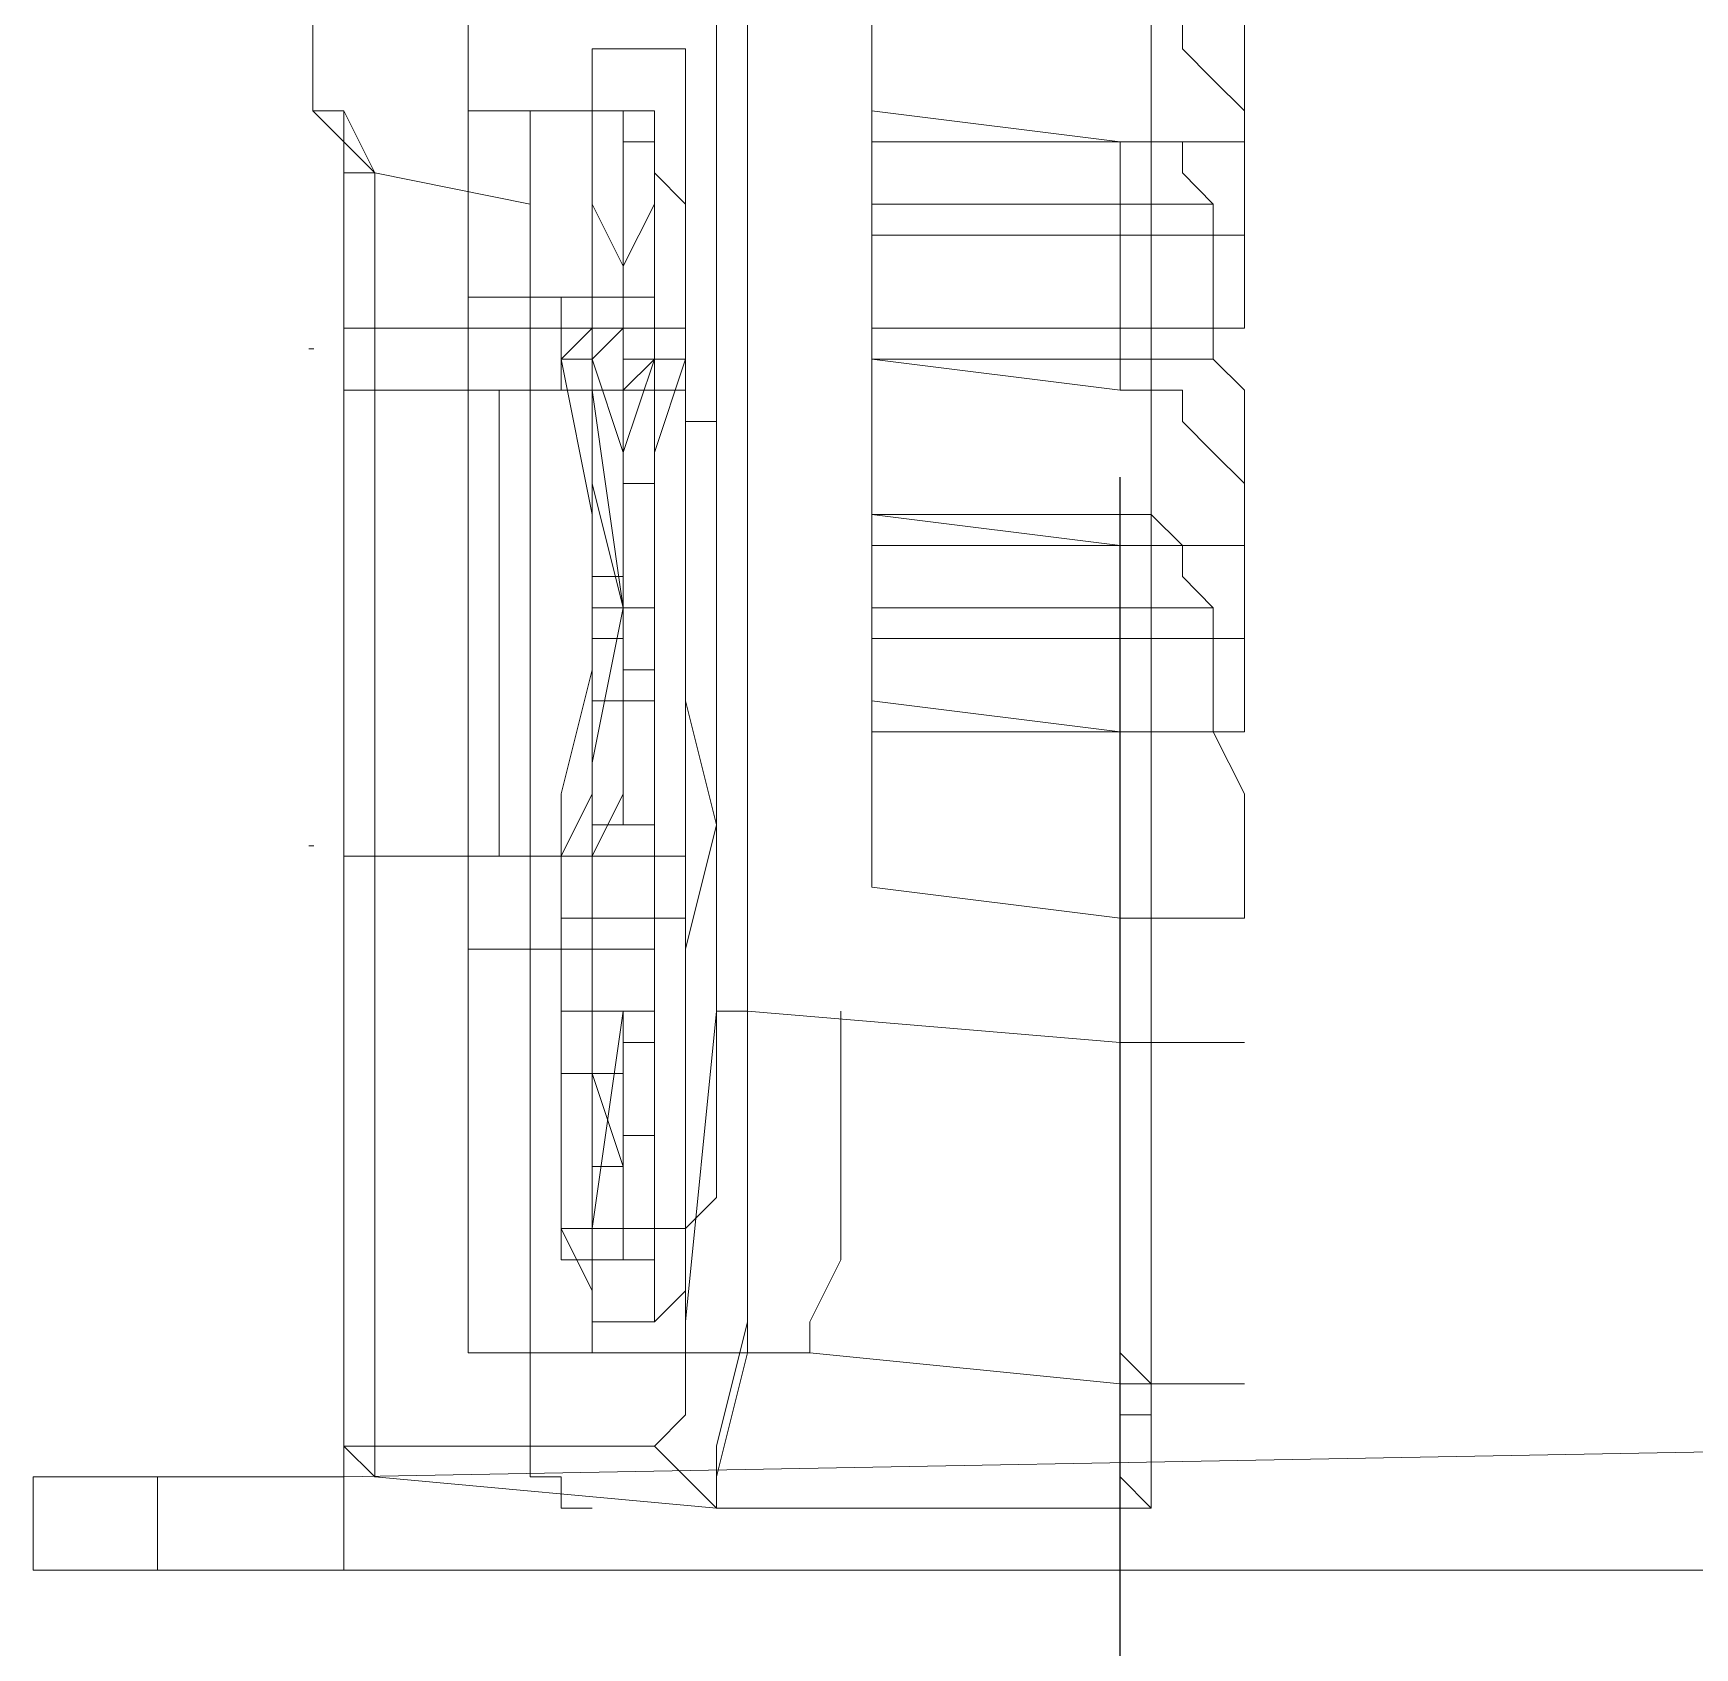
# Model space of a CAD drawing. Header units: metres. Extents: x 2999 to 3164, y 1641 to 1678.
# Drawn here: x 3140.7658 to 3140.8791, y 1661.3019 to 1661.4119 of the extents above; entities that cross this region are included whole.
import ezdxf

# ---------------------------------------------------------------- set-up
doc = ezdxf.new("R2010")
doc.units = ezdxf.units.M
doc.linetypes.add('CONTORNO_QUADRO_T', pattern=[0.35, 0.2, -0.15])
doc.layers.add('PDF28_Geometry', color=7, linetype='Continuous')

msp = doc.modelspace()

# ---------------------------------------------------------------- linework, layer by layer
at = {"layer": 'PDF28_Geometry', "linetype": 'CONTORNO_QUADRO_T', "lineweight": 25}
msp.add_lwpolyline([(3140.83991, 1660.48166), (3140.83991, 1668.34292), (3140.83991, 1668.47892), (3140.83991, 1662.10514)], dxfattribs=at)
at = {"layer": 'PDF28_Geometry', "linetype": 'CONTORNO_QUADRO_T', "lineweight": 15}
for points in [[(3140.80605, 1662.93486), (3140.80817, 1662.93486), (3140.81028, 1662.93275), (3140.81028, 1662.92428), (3140.8124, 1662.90312), (3140.8124, 1661.34526), (3140.81028, 1661.32409), (3140.81028, 1661.31774), (3140.80817, 1661.31562), (3140.787, 1661.31562), (3140.78912, 1661.31351)], [(3140.8124, 1662.90312), (3140.81452, 1662.90312), (3140.81452, 1661.34526), (3140.8124, 1661.34526)], [(3140.787, 1661.40452), (3140.78488, 1661.40664), (3140.78488, 1661.48919)], [(3141.37966, 1661.32409), (3140.90976, 1661.32197), (3140.91188, 1661.32197), (3140.90976, 1661.30716), (3140.787, 1661.30716), (3140.787, 1661.31351), (3140.9013, 1661.31562), (3140.9013, 1661.32832), (3140.88436, 1661.32832), (3140.88436, 1661.33256), (3140.91823, 1661.33256), (3140.91823, 1661.43204), (3140.94575, 1661.43416), (3140.94575, 1661.45109), (3140.91823, 1661.45321), (3140.91823, 1661.46802), (3141.37331, 1661.47226)], [(3140.84203, 1661.43627), (3140.84203, 1661.31562)], [(3140.82298, 1661.41722), (3140.83991, 1661.41722), (3140.82298, 1661.41934), (3140.82298, 1661.40452), (3140.83991, 1661.40452)], [(3140.78488, 1661.40664), (3140.787, 1661.40664), (3140.787, 1661.40241), (3140.787, 1661.39182), (3140.787, 1661.40029), (3140.787, 1661.40241)], [(3140.787, 1661.40664), (3140.787, 1661.40241), (3140.787, 1661.39182), (3140.787, 1661.38759), (3140.787, 1661.35584)], [(3140.83991, 1661.39182), (3140.82298, 1661.39182), (3140.82298, 1661.37912), (3140.83991, 1661.37701)], [(3140.82298, 1661.38971), (3140.83991, 1661.38971)], [(3140.787, 1661.30716), (3140.7743, 1661.30716), (3140.7743, 1661.31351), (3140.787, 1661.31351), (3140.787, 1661.31562), (3140.787, 1661.35584), (3140.787, 1661.38759)], [(3140.82298, 1661.36431), (3140.83991, 1661.36431), (3140.82298, 1661.36642), (3140.82298, 1661.35372), (3140.83991, 1661.35161)], [(3140.83991, 1661.31139), (3140.8124, 1661.31139), (3140.8124, 1661.31351), (3140.81452, 1661.32197), (3140.81452, 1661.34526), (3140.83991, 1661.34314)], [(3140.80817, 1661.31562), (3140.8124, 1661.31139), (3140.78912, 1661.31351), (3140.787, 1661.31562)], [(3140.7743, 1661.30716), (3140.76583, 1661.30716), (3140.76583, 1661.31351), (3140.7743, 1661.31351)], [(3140.78912, 1661.31351), (3140.78912, 1661.31351)]]:
    msp.add_lwpolyline(points, dxfattribs=at)
at = {"layer": 'PDF28_Geometry', "linetype": 'CONTORNO_QUADRO_T', "lineweight": 0}
for points in [[(3140.81028, 1661.39182), (3140.81028, 1661.39817), (3140.81028, 1661.40029), (3140.80817, 1661.40241), (3140.80817, 1661.40452), (3140.80605, 1661.40452), (3140.80605, 1661.40664), (3140.80393, 1661.40664), (3140.80182, 1661.40664), (3140.7997, 1661.40664), (3140.7997, 1661.39394), (3140.80817, 1661.39394), (3140.80182, 1661.39394), (3140.79547, 1661.39394), (3140.79547, 1661.40452), (3140.79547, 1661.40664), (3140.79547, 1662.00354)], [(3140.82087, 1661.96544), (3140.82087, 1661.34526), (3140.82087, 1661.32832), (3140.81875, 1661.32409), (3140.81875, 1661.32197), (3140.79547, 1661.32197), (3140.79547, 1661.34949), (3140.79547, 1661.35584), (3140.79758, 1661.35584), (3140.79758, 1661.38759), (3140.79758, 1661.35584), (3140.79547, 1661.35584), (3140.78912, 1661.35584), (3140.7997, 1661.35584), (3140.81028, 1661.35584), (3140.80817, 1661.35584), (3140.80605, 1661.35584), (3140.80393, 1661.35584), (3140.80182, 1661.35584), (3140.7997, 1661.35584), (3140.79758, 1661.35584), (3140.7997, 1661.35584), (3140.80182, 1661.35584), (3140.80182, 1661.34949), (3140.80817, 1661.34949), (3140.80817, 1661.35584), (3140.80817, 1661.34949), (3140.80817, 1661.35584), (3140.80817, 1661.34949)], [(3140.84838, 1661.96332), (3140.84838, 1661.31986), (3140.84626, 1661.31986), (3140.83991, 1661.31986), (3140.81875, 1661.32197), (3140.81875, 1661.32409), (3140.82087, 1661.32832), (3140.82087, 1661.34526)], [(3140.83991, 1661.31351), (3140.84203, 1661.31139), (3140.83991, 1661.31351), (3140.84203, 1661.31139), (3140.84203, 1661.31774), (3140.83991, 1661.31774), (3140.84203, 1661.31774), (3140.84203, 1661.95909)], [(3140.82298, 1661.39817), (3140.82298, 1661.40452), (3140.84838, 1661.40452), (3140.84838, 1661.40664), (3140.84626, 1661.40876), (3140.84415, 1661.41087), (3140.84415, 1661.41299), (3140.84203, 1661.41511), (3140.83991, 1661.41511), (3140.83991, 1661.43204), (3140.84203, 1661.43204), (3140.84415, 1661.42992), (3140.84415, 1661.42781), (3140.84626, 1661.42569), (3140.84626, 1661.41722), (3140.84838, 1661.41299), (3140.84838, 1661.41087), (3140.84838, 1661.40664), (3140.84838, 1661.40452), (3140.84838, 1661.39817), (3140.82298, 1661.39817), (3140.82298, 1661.39182)], [(3140.80393, 1661.40241), (3140.80393, 1661.40876), (3140.80393, 1661.41087), (3140.81028, 1661.41087), (3140.81028, 1661.40876), (3140.81028, 1661.40241), (3140.81028, 1661.40452), (3140.81028, 1661.40664), (3140.81028, 1661.40876), (3140.81028, 1661.41087), (3140.80817, 1661.41087), (3140.80393, 1661.41087)], [(3140.80393, 1661.41087), (3140.80393, 1661.41087)], [(3140.80817, 1661.41087), (3140.80817, 1661.41087)], [(3140.81028, 1661.41087), (3140.81028, 1661.40876), (3140.81028, 1661.40241)], [(3140.78488, 1661.40664), (3140.78488, 1661.40664)], [(3140.787, 1661.40664), (3140.78912, 1661.40241)], [(3140.787, 1661.40664), (3140.78912, 1661.40241)], [(3140.79547, 1661.40664), (3140.79547, 1661.40664)], [(3140.80393, 1661.37489), (3140.80393, 1661.38336), (3140.80393, 1661.38971), (3140.80393, 1661.38759), (3140.80393, 1661.38336), (3140.80393, 1661.37277), (3140.80393, 1661.38336), (3140.80393, 1661.38971), (3140.80393, 1661.38124), (3140.80605, 1661.37277), (3140.80393, 1661.36219), (3140.80393, 1661.35584), (3140.80182, 1661.35584), (3140.79547, 1661.35584), (3140.79547, 1661.38759), (3140.79547, 1661.39394), (3140.79547, 1661.40452), (3140.79547, 1661.40664), (3140.7997, 1661.40664)], [(3140.79547, 1661.40664), (3140.79547, 1661.40664)], [(3140.80817, 1661.40664), (3140.80817, 1661.39606), (3140.80817, 1661.39182), (3140.80605, 1661.39182), (3140.80605, 1661.39606), (3140.80605, 1661.40664), (3140.80605, 1661.39606), (3140.80605, 1661.39182), (3140.80393, 1661.39182), (3140.80393, 1661.39606), (3140.80393, 1661.40664), (3140.80393, 1661.40029), (3140.80605, 1661.39606), (3140.80605, 1661.40029), (3140.80605, 1661.40664), (3140.80605, 1661.39606), (3140.80605, 1661.39182), (3140.80393, 1661.39182), (3140.80393, 1661.39606), (3140.80393, 1661.40664)], [(3140.84626, 1661.40029), (3140.84415, 1661.40241), (3140.84415, 1661.40452), (3140.84203, 1661.40452), (3140.83991, 1661.40452), (3140.82298, 1661.40664)], [(3140.787, 1661.40452), (3140.78912, 1661.40241), (3140.787, 1661.40241), (3140.787, 1661.40029), (3140.787, 1661.39182), (3140.78912, 1661.39182), (3140.78912, 1661.38759), (3140.787, 1661.38759), (3140.78912, 1661.38759), (3140.79547, 1661.38759), (3140.79758, 1661.38759), (3140.79547, 1661.38759), (3140.80182, 1661.38759), (3140.80182, 1661.39394), (3140.80817, 1661.39394), (3140.80817, 1661.38759), (3140.80817, 1661.39394), (3140.80817, 1661.38759), (3140.80605, 1661.38759), (3140.80393, 1661.38759), (3140.80182, 1661.38759), (3140.7997, 1661.38759), (3140.79758, 1661.38759), (3140.7997, 1661.38759), (3140.80182, 1661.38759), (3140.80393, 1661.38759), (3140.80605, 1661.38759), (3140.80817, 1661.38759), (3140.81028, 1661.38759), (3140.81028, 1661.35584), (3140.81028, 1661.32197), (3140.81028, 1661.32409), (3140.81028, 1661.33044), (3140.81028, 1661.35161), (3140.80817, 1661.35161), (3140.80817, 1661.33044), (3140.80817, 1661.32621), (3140.80817, 1661.32409), (3140.80393, 1661.32409), (3140.80393, 1661.32621), (3140.80393, 1661.33044), (3140.80393, 1661.32832), (3140.80182, 1661.32832), (3140.80182, 1661.33044), (3140.80182, 1661.32832), (3140.80393, 1661.32832), (3140.80393, 1661.33044), (3140.80605, 1661.34526), (3140.80817, 1661.34526), (3140.80605, 1661.34526), (3140.80817, 1661.34526), (3140.80817, 1661.34314), (3140.80817, 1661.33044), (3140.80817, 1661.32621), (3140.80817, 1661.32409), (3140.81028, 1661.32621), (3140.81028, 1661.33044), (3140.81028, 1661.32621), (3140.80817, 1661.32409), (3140.80605, 1661.32409), (3140.80393, 1661.32409), (3140.80393, 1661.32621), (3140.80182, 1661.33044), (3140.80182, 1661.35161), (3140.80817, 1661.35161)], [(3140.82298, 1661.40452), (3140.82298, 1661.40452)], [(3140.84838, 1661.40452), (3140.83991, 1661.40452), (3140.83991, 1661.38759), (3140.84203, 1661.38759), (3140.84415, 1661.38759), (3140.84415, 1661.38547), (3140.84626, 1661.38336), (3140.84838, 1661.38124), (3140.84838, 1661.37701), (3140.82298, 1661.37701), (3140.82298, 1661.37912), (3140.83991, 1661.37912), (3140.83991, 1661.34314), (3140.84626, 1661.34314), (3140.84838, 1661.34314), (3140.84626, 1661.34314), (3140.83991, 1661.34314), (3140.83991, 1661.32832), (3140.83991, 1661.32197), (3140.83991, 1661.31986), (3140.84626, 1661.31986)], [(3140.787, 1661.39182), (3140.78912, 1661.39182), (3140.78912, 1661.40029), (3140.78912, 1661.40241)], [(3140.787, 1661.40241), (3140.787, 1661.40241)], [(3140.78912, 1661.40241), (3140.78912, 1661.40241)], [(3140.80182, 1661.39394), (3140.7997, 1661.39394), (3140.7997, 1661.39182), (3140.78912, 1661.39182), (3140.78912, 1661.40029), (3140.78912, 1661.40241)], [(3140.80182, 1661.34949), (3140.79547, 1661.34949), (3140.79547, 1661.39182), (3140.79547, 1661.39606), (3140.79547, 1661.39182), (3140.7997, 1661.39182), (3140.7997, 1661.40029), (3140.78912, 1661.40241)], [(3140.78912, 1661.40241), (3140.78912, 1661.40241)], [(3140.80393, 1661.32197), (3140.80393, 1661.32409), (3140.80393, 1661.33044), (3140.80393, 1661.40241), (3140.80393, 1661.33044), (3140.80393, 1661.32409), (3140.80393, 1661.32197), (3140.80393, 1661.32409), (3140.80393, 1661.32621), (3140.80393, 1661.32832), (3140.80393, 1661.33044), (3140.80393, 1661.32832), (3140.80605, 1661.32832), (3140.80605, 1661.33044), (3140.80605, 1661.32832), (3140.80605, 1661.33044), (3140.80393, 1661.33044), (3140.80393, 1661.33256), (3140.80393, 1661.33467), (3140.80605, 1661.33467), (3140.80605, 1661.33256), (3140.80605, 1661.33044), (3140.80605, 1661.32832), (3140.80605, 1661.33044), (3140.80605, 1661.32832), (3140.80605, 1661.33044), (3140.80605, 1661.32832), (3140.80605, 1661.33044), (3140.80817, 1661.33044), (3140.80817, 1661.32832), (3140.80605, 1661.32832), (3140.80817, 1661.32832), (3140.80605, 1661.32832), (3140.80817, 1661.32832), (3140.80817, 1661.33044), (3140.80817, 1661.32832), (3140.80605, 1661.32832), (3140.80817, 1661.32832), (3140.80605, 1661.32832), (3140.80817, 1661.32832), (3140.80817, 1661.33044), (3140.80817, 1661.33679), (3140.80605, 1661.33679), (3140.80605, 1661.34526), (3140.80393, 1661.34526), (3140.80393, 1661.34102), (3140.80605, 1661.34102)], [(3140.80393, 1661.40241), (3140.80393, 1661.40241)], [(3140.81028, 1661.36219), (3140.81028, 1661.40241), (3140.81028, 1661.33044), (3140.81028, 1661.35372)], [(3140.82298, 1661.40029), (3140.84626, 1661.40029), (3140.84626, 1661.38971), (3140.83991, 1661.38971)], [(3140.83991, 1661.39182), (3140.84838, 1661.39182), (3140.84838, 1661.39394), (3140.84838, 1661.39817)], [(3140.80605, 1661.39606), (3140.80605, 1661.39606)], [(3140.78912, 1661.38759), (3140.78912, 1661.35584), (3140.78912, 1661.38759), (3140.7997, 1661.38759), (3140.81028, 1661.38759), (3140.81028, 1661.39182), (3140.80817, 1661.39182), (3140.7997, 1661.39182), (3140.7997, 1661.34949), (3140.7997, 1661.32197)], [(3140.7997, 1661.39182), (3140.7997, 1661.38759), (3140.7997, 1661.35584), (3140.7997, 1661.31562), (3140.78912, 1661.31562), (3140.78912, 1661.35584)], [(3140.80817, 1661.37277), (3140.80605, 1661.37277), (3140.80605, 1661.38336), (3140.80393, 1661.38971), (3140.80605, 1661.39182), (3140.80605, 1661.38759), (3140.80605, 1661.37277), (3140.80393, 1661.38759), (3140.80393, 1661.39182), (3140.80182, 1661.38971)], [(3140.80393, 1661.39182), (3140.80605, 1661.39182)], [(3140.80605, 1661.39182), (3140.80605, 1661.39182)], [(3140.80817, 1661.38124), (3140.80817, 1661.37277), (3140.80817, 1661.38336), (3140.81028, 1661.38971), (3140.80817, 1661.38971), (3140.80605, 1661.38336), (3140.80605, 1661.37277), (3140.80817, 1661.37277), (3140.80817, 1661.38124), (3140.80817, 1661.36854), (3140.80817, 1661.35796), (3140.80817, 1661.36007), (3140.80817, 1661.36642), (3140.80605, 1661.36642), (3140.80605, 1661.36007), (3140.80605, 1661.35796), (3140.80817, 1661.35796), (3140.80817, 1661.36007), (3140.80817, 1661.36642), (3140.80605, 1661.36642), (3140.80393, 1661.36642), (3140.80393, 1661.37066), (3140.80393, 1661.36007), (3140.80182, 1661.35584)], [(3140.80393, 1661.37277), (3140.80393, 1661.37489), (3140.80393, 1661.38336), (3140.80393, 1661.38971), (3140.80605, 1661.38336), (3140.80605, 1661.37489)], [(3140.80605, 1661.37066), (3140.80605, 1661.36007), (3140.80393, 1661.35584), (3140.80393, 1661.36219), (3140.80605, 1661.37277), (3140.80393, 1661.38124), (3140.80393, 1661.38971)], [(3140.80817, 1661.38971), (3140.80605, 1661.38759), (3140.80605, 1661.38336), (3140.80605, 1661.37277), (3140.80817, 1661.37277), (3140.80817, 1661.38336), (3140.80817, 1661.38759), (3140.80817, 1661.38971), (3140.81028, 1661.38971)], [(3140.80817, 1661.38971), (3140.80817, 1661.38971)], [(3140.83991, 1661.37701), (3140.84838, 1661.37701), (3140.84838, 1661.38124), (3140.84838, 1661.38336), (3140.84838, 1661.38759), (3140.84626, 1661.38971)], [(3140.787, 1661.38759), (3140.787, 1661.35584)], [(3140.79547, 1661.38759), (3140.79547, 1661.38759)], [(3140.80817, 1661.38759), (3140.80817, 1661.35584)], [(3140.81028, 1661.38547), (3140.8124, 1661.38547), (3140.8124, 1661.33256), (3140.81028, 1661.33044), (3140.80817, 1661.33044)], [(3140.80605, 1661.38124), (3140.80605, 1661.36854), (3140.80605, 1661.35796), (3140.80605, 1661.36642), (3140.80605, 1661.36007), (3140.80605, 1661.35796), (3140.80605, 1661.36854)], [(3140.83991, 1661.37912), (3140.84203, 1661.37912), (3140.84415, 1661.37701), (3140.84415, 1661.37489), (3140.84626, 1661.37277), (3140.84626, 1661.36431), (3140.84838, 1661.36007), (3140.84838, 1661.35796), (3140.84838, 1661.35584), (3140.84838, 1661.35161), (3140.83991, 1661.35161)], [(3140.7997, 1661.33891), (3140.7997, 1661.37701)], [(3140.82298, 1661.37701), (3140.82298, 1661.37066), (3140.84838, 1661.37066)], [(3140.84838, 1661.37701), (3140.84838, 1661.37066), (3140.84838, 1661.36854), (3140.84838, 1661.36431), (3140.83991, 1661.36431), (3140.84626, 1661.36431)], [(3140.80605, 1661.37277), (3140.80605, 1661.37277)], [(3140.80605, 1661.37277), (3140.80605, 1661.37277)], [(3140.80605, 1661.37277), (3140.80605, 1661.37277)], [(3140.80605, 1661.37277), (3140.80605, 1661.37277)], [(3140.80817, 1661.37277), (3140.80817, 1661.37277)], [(3140.82298, 1661.37277), (3140.84626, 1661.37277)], [(3140.80393, 1661.37066), (3140.80393, 1661.36642), (3140.80393, 1661.35796)], [(3140.80605, 1661.36642), (3140.80605, 1661.37066)], [(3140.80605, 1661.36642), (3140.80605, 1661.37066)], [(3140.82298, 1661.36642), (3140.82298, 1661.37066)], [(3140.80817, 1661.36854), (3140.80817, 1661.35796)], [(3140.80393, 1661.35796), (3140.80393, 1661.36642), (3140.80393, 1661.35796)], [(3140.80605, 1661.36642), (3140.80605, 1661.36642)], [(3140.80605, 1661.35796), (3140.80605, 1661.36642), (3140.80605, 1661.35796)], [(3140.80605, 1661.36642), (3140.80605, 1661.36642)], [(3140.78912, 1661.35584), (3140.78912, 1661.35584)], [(3140.79547, 1661.35584), (3140.79547, 1661.35584)], [(3140.79547, 1661.35584), (3140.79547, 1661.35584)], [(3140.80817, 1661.35584), (3140.80817, 1661.35584)], [(3140.80817, 1661.35584), (3140.80817, 1661.35584)], [(3140.80393, 1661.35161), (3140.80393, 1661.33044), (3140.80393, 1661.34526), (3140.80182, 1661.34526), (3140.80182, 1661.34102), (3140.80393, 1661.34102), (3140.80393, 1661.34314), (3140.80393, 1661.34102), (3140.80393, 1661.34526), (3140.80393, 1661.34314), (3140.80393, 1661.34102), (3140.80393, 1661.34314), (3140.80393, 1661.34526), (3140.80182, 1661.34526), (3140.80182, 1661.34102), (3140.80182, 1661.34526), (3140.80182, 1661.33044), (3140.80393, 1661.33044), (3140.80393, 1661.32832), (3140.80393, 1661.33044), (3140.80393, 1661.32832), (3140.80605, 1661.32832), (3140.80393, 1661.32832), (3140.80605, 1661.32832), (3140.80817, 1661.32832)], [(3140.80182, 1661.35161), (3140.80393, 1661.35161), (3140.80605, 1661.35161), (3140.81028, 1661.35161), (3140.80605, 1661.35161)], [(3140.80605, 1661.35161), (3140.80605, 1661.35161)], [(3140.80182, 1661.34526), (3140.80393, 1661.34526), (3140.80182, 1661.34526)], [(3140.80182, 1661.34526), (3140.80182, 1661.34526)], [(3140.80182, 1661.34526), (3140.80182, 1661.34526)], [(3140.80393, 1661.34526), (3140.80605, 1661.34526)], [(3140.80393, 1661.34526), (3140.80605, 1661.34526)], [(3140.80393, 1661.33044), (3140.80393, 1661.34526)], [(3140.80393, 1661.34526), (3140.80393, 1661.34526)], [(3140.80393, 1661.34526), (3140.80393, 1661.34102)], [(3140.80393, 1661.33044), (3140.80393, 1661.34526)], [(3140.80393, 1661.34526), (3140.80393, 1661.33044)], [(3140.80393, 1661.34526), (3140.80393, 1661.34526)], [(3140.80393, 1661.34526), (3140.80393, 1661.34526)], [(3140.80393, 1661.34526), (3140.80393, 1661.34526)], [(3140.80393, 1661.34526), (3140.80393, 1661.34526)], [(3140.80393, 1661.34526), (3140.80393, 1661.34526)], [(3140.80393, 1661.34526), (3140.80393, 1661.34526)], [(3140.80605, 1661.34526), (3140.80605, 1661.33044)], [(3140.80605, 1661.34526), (3140.80605, 1661.34526)], [(3140.80605, 1661.33044), (3140.80605, 1661.34526), (3140.80817, 1661.34526), (3140.80817, 1661.34102), (3140.80817, 1661.34526), (3140.80817, 1661.34102), (3140.80817, 1661.34526), (3140.80605, 1661.34526)], [(3140.80605, 1661.34526), (3140.80605, 1661.34526)], [(3140.80605, 1661.34526), (3140.80817, 1661.34526)], [(3140.80605, 1661.34526), (3140.80605, 1661.34526)], [(3140.80605, 1661.34526), (3140.80605, 1661.34526)], [(3140.80605, 1661.34526), (3140.80817, 1661.34526)], [(3140.80605, 1661.34314), (3140.80605, 1661.34526)], [(3140.80605, 1661.34314), (3140.80817, 1661.34314), (3140.80817, 1661.34526)], [(3140.80605, 1661.34526), (3140.80605, 1661.34526)], [(3140.80605, 1661.34314), (3140.80605, 1661.34526), (3140.80817, 1661.34526)], [(3140.80817, 1661.34526), (3140.80817, 1661.34102), (3140.80817, 1661.34526), (3140.80817, 1661.33679), (3140.80817, 1661.33891), (3140.80817, 1661.33467), (3140.80817, 1661.33679), (3140.80605, 1661.33679), (3140.80605, 1661.33044)], [(3140.80817, 1661.34526), (3140.80817, 1661.34526)], [(3140.80817, 1661.34526), (3140.80817, 1661.34526)], [(3140.80817, 1661.34526), (3140.80817, 1661.34526)], [(3140.80817, 1661.34526), (3140.80817, 1661.34526)], [(3140.80817, 1661.34526), (3140.80817, 1661.34526)], [(3140.84203, 1661.31986), (3140.83991, 1661.32197), (3140.83991, 1661.32409), (3140.83991, 1661.32832), (3140.83991, 1661.34314), (3140.84626, 1661.34314), (3140.84838, 1661.34314)], [(3140.80182, 1661.34102), (3140.80182, 1661.34102)], [(3140.80182, 1661.34102), (3140.80182, 1661.34102)], [(3140.80393, 1661.34102), (3140.80393, 1661.34102)], [(3140.80393, 1661.34102), (3140.80393, 1661.34102)], [(3140.80393, 1661.34102), (3140.80393, 1661.34102)], [(3140.80393, 1661.34102), (3140.80393, 1661.34102)], [(3140.80817, 1661.34102), (3140.80817, 1661.34102)], [(3140.80817, 1661.34102), (3140.80817, 1661.34102)], [(3140.80817, 1661.34102), (3140.80817, 1661.34102)], [(3140.80817, 1661.33891), (3140.80817, 1661.33891)], [(3140.80817, 1661.33891), (3140.80817, 1661.33891)], [(3140.80817, 1661.33891), (3140.80817, 1661.33891)], [(3140.80605, 1661.33679), (3140.80817, 1661.33679)], [(3140.80605, 1661.33679), (3140.80817, 1661.33679)], [(3140.80817, 1661.33679), (3140.80817, 1661.33679)], [(3140.80817, 1661.33679), (3140.80817, 1661.33679)], [(3140.80817, 1661.33679), (3140.80817, 1661.33679)], [(3140.80817, 1661.33679), (3140.80817, 1661.33679)], [(3140.80817, 1661.33679), (3140.80817, 1661.33679)], [(3140.80393, 1661.33467), (3140.80393, 1661.33467)], [(3140.80605, 1661.33467), (3140.80605, 1661.33044), (3140.80605, 1661.32832), (3140.80393, 1661.32832), (3140.80393, 1661.33044), (3140.80393, 1661.33256), (3140.80393, 1661.33467), (3140.80605, 1661.33467), (3140.80393, 1661.33467)], [(3140.80605, 1661.33467), (3140.80605, 1661.33467)], [(3140.80605, 1661.33467), (3140.80605, 1661.33467)], [(3140.80605, 1661.33044), (3140.80605, 1661.33467)], [(3140.80605, 1661.33467), (3140.80605, 1661.33256), (3140.80605, 1661.33044)], [(3140.80605, 1661.33467), (3140.80605, 1661.33467)], [(3140.80605, 1661.33467), (3140.80605, 1661.33467)], [(3140.80605, 1661.33467), (3140.80605, 1661.33467)], [(3140.80817, 1661.33467), (3140.80817, 1661.33467)], [(3140.80817, 1661.33467), (3140.80817, 1661.33467)], [(3140.80393, 1661.32409), (3140.80393, 1661.32621), (3140.80182, 1661.33044), (3140.80393, 1661.33044)], [(3140.80393, 1661.33044), (3140.80393, 1661.32832)], [(3140.80393, 1661.32832), (3140.80393, 1661.33044)], [(3140.80393, 1661.33044), (3140.80393, 1661.32832)], [(3140.80393, 1661.33044), (3140.80393, 1661.33044)], [(3140.80605, 1661.32409), (3140.80393, 1661.32409), (3140.80393, 1661.32621), (3140.80393, 1661.33044), (3140.80393, 1661.32832)], [(3140.80393, 1661.33044), (3140.80393, 1661.33044)], [(3140.80817, 1661.33044), (3140.80817, 1661.33044)], [(3140.81028, 1661.33044), (3140.81028, 1661.33044)], [(3140.80182, 1661.32832), (3140.80182, 1661.32832)], [(3140.80182, 1661.32832), (3140.80393, 1661.32832)], [(3140.80393, 1661.32832), (3140.80393, 1661.32832)], [(3140.80393, 1661.32832), (3140.80393, 1661.32832)], [(3140.80393, 1661.32832), (3140.80393, 1661.32832)], [(3140.80393, 1661.32832), (3140.80393, 1661.32832)], [(3140.80393, 1661.32832), (3140.80393, 1661.32832)], [(3140.80393, 1661.32832), (3140.80393, 1661.32832)], [(3140.80393, 1661.32832), (3140.80393, 1661.32832)], [(3140.80393, 1661.32832), (3140.80393, 1661.32832)], [(3140.80393, 1661.32832), (3140.80393, 1661.32832)], [(3140.80393, 1661.32832), (3140.80393, 1661.32832)], [(3140.80393, 1661.32832), (3140.80393, 1661.32832)], [(3140.80605, 1661.32832), (3140.80605, 1661.32832)], [(3140.80605, 1661.32832), (3140.80605, 1661.32832)], [(3140.80605, 1661.32832), (3140.80605, 1661.32832)], [(3140.80605, 1661.32832), (3140.80605, 1661.32832)], [(3140.80605, 1661.32832), (3140.80605, 1661.32832)], [(3140.80605, 1661.32832), (3140.80605, 1661.32832)], [(3140.80605, 1661.32832), (3140.80605, 1661.32832)], [(3140.80605, 1661.32832), (3140.80605, 1661.32832)], [(3140.80605, 1661.32832), (3140.80605, 1661.32832)], [(3140.80605, 1661.32832), (3140.80605, 1661.32832)], [(3140.80605, 1661.32832), (3140.80605, 1661.32832)], [(3140.80605, 1661.32832), (3140.80605, 1661.32832)], [(3140.80605, 1661.32832), (3140.80605, 1661.32832)], [(3140.80817, 1661.32832), (3140.80817, 1661.32832)], [(3140.80817, 1661.32832), (3140.80817, 1661.32832)], [(3140.80817, 1661.32832), (3140.80817, 1661.32832)], [(3140.80817, 1661.32832), (3140.80817, 1661.32832)], [(3140.80817, 1661.32832), (3140.80817, 1661.32832)], [(3140.80817, 1661.32832), (3140.80817, 1661.32832)], [(3140.80605, 1661.32409), (3140.80605, 1661.32409)], [(3140.80393, 1661.32197), (3140.80393, 1661.32197)], [(3140.80817, 1661.32197), (3140.80817, 1661.32197)], [(3140.83991, 1661.31986), (3140.84626, 1661.31986), (3140.84838, 1661.31986)], [(3140.83991, 1661.31774), (3140.84203, 1661.31774), (3140.84203, 1661.31351), (3140.84203, 1661.31139), (3140.83991, 1661.31139)], [(3140.787, 1661.31562), (3140.78912, 1661.31562), (3140.78912, 1661.31351)], [(3140.787, 1661.31562), (3140.787, 1661.31562)], [(3140.787, 1661.31562), (3140.787, 1661.31562)], [(3140.7997, 1661.31562), (3140.7997, 1661.31351), (3140.80182, 1661.31351), (3140.80182, 1661.31139), (3140.80393, 1661.31139)], [(3140.7997, 1661.31562), (3140.7997, 1661.31562)], [(3140.7997, 1661.31562), (3140.7997, 1661.31562)], [(3140.8124, 1661.31139), (3140.8124, 1661.31139)], [(3140.84203, 1661.31139), (3140.84203, 1661.31139)]]:
    msp.add_lwpolyline(points, dxfattribs=at)
for points in [[(3140.80393, 1661.41087), (3140.80393, 1661.40876), (3140.80393, 1661.40664), (3140.80393, 1661.40452), (3140.80393, 1661.40241), (3140.80393, 1661.40876)], [(3140.787, 1661.40664), (3140.78912, 1661.40241)], [(3140.80817, 1661.40664), (3140.80605, 1661.40664), (3140.80605, 1661.40029), (3140.80605, 1661.39606), (3140.80393, 1661.40029), (3140.80393, 1661.40664), (3140.80605, 1661.40664), (3140.80605, 1661.40029), (3140.80605, 1661.39606), (3140.80817, 1661.40029)], [(3140.80605, 1661.40664), (3140.80605, 1661.40029), (3140.80605, 1661.39606), (3140.80817, 1661.40029), (3140.80817, 1661.40664), (3140.80817, 1661.39606), (3140.80817, 1661.39182), (3140.80605, 1661.39182), (3140.80605, 1661.39606)], [(3140.80605, 1661.37277), (3140.80393, 1661.38759), (3140.80393, 1661.39182), (3140.80182, 1661.38971), (3140.80393, 1661.38971), (3140.80605, 1661.39182), (3140.80605, 1661.38759)], [(3140.80393, 1661.37912), (3140.80182, 1661.38971)], [(3140.80605, 1661.37277), (3140.80605, 1661.38336), (3140.80393, 1661.38971), (3140.80605, 1661.38336), (3140.80605, 1661.37489)], [(3140.80817, 1661.38971), (3140.80605, 1661.38971), (3140.80605, 1661.38547), (3140.80605, 1661.37277), (3140.80605, 1661.38336)], [(3140.81028, 1661.38971), (3140.80817, 1661.38336), (3140.80817, 1661.37277), (3140.80817, 1661.38547), (3140.80817, 1661.38971)], [(3140.83991, 1661.38759), (3140.82298, 1661.38971)], [(3140.80182, 1661.38759), (3140.80393, 1661.38759), (3140.80605, 1661.38759), (3140.80817, 1661.38759), (3140.80605, 1661.38759), (3140.80393, 1661.38759), (3140.80182, 1661.38759), (3140.7997, 1661.38759), (3140.79758, 1661.38759), (3140.7997, 1661.38759)], [(3140.80817, 1661.36854), (3140.80817, 1661.38124), (3140.80605, 1661.38124), (3140.80605, 1661.36854)], [(3140.80605, 1661.37277), (3140.80393, 1661.37277), (3140.80393, 1661.37489), (3140.80605, 1661.37489)], [(3140.80182, 1661.35584), (3140.80182, 1661.36007), (3140.80393, 1661.36854), (3140.80182, 1661.36007), (3140.80182, 1661.35584), (3140.80393, 1661.36007), (3140.80393, 1661.37066), (3140.80605, 1661.37066), (3140.80605, 1661.36007), (3140.80393, 1661.35584)], [(3140.80605, 1661.35796), (3140.80393, 1661.35796), (3140.80393, 1661.36642), (3140.80605, 1661.36642)], [(3140.81028, 1661.36642), (3140.8124, 1661.35796), (3140.81028, 1661.34949), (3140.8124, 1661.35796)], [(3140.78912, 1661.35584), (3140.787, 1661.35584)], [(3140.80817, 1661.35584), (3140.80605, 1661.35584), (3140.80393, 1661.35584), (3140.80182, 1661.35584), (3140.80393, 1661.35584), (3140.80605, 1661.35584)], [(3140.80605, 1661.34526), (3140.80393, 1661.34526), (3140.80393, 1661.33044)], [(3140.80393, 1661.34102), (3140.80393, 1661.34526)], [(3140.80605, 1661.33467), (3140.80393, 1661.33467), (3140.80393, 1661.34102), (3140.80605, 1661.33467), (3140.80605, 1661.34102), (3140.80605, 1661.33467), (3140.80605, 1661.33044)], [(3140.80817, 1661.33679), (3140.80817, 1661.33891), (3140.80817, 1661.33467)], [(3140.80817, 1661.32197), (3140.81028, 1661.32197), (3140.81028, 1661.32409), (3140.81028, 1661.32621), (3140.81028, 1661.32832), (3140.81028, 1661.33044), (3140.81028, 1661.32409), (3140.81028, 1661.32197), (3140.80393, 1661.32197)], [(3140.80605, 1661.33044), (3140.80605, 1661.32832)], [(3140.80605, 1661.32832), (3140.80605, 1661.33044)]]:
    msp.add_lwpolyline(points, close=True, dxfattribs=at)
at = {"layer": 'PDF28_Geometry', "linetype": 'CONTORNO_QUADRO_T', "lineweight": 15}
msp.add_lwpolyline([(3140.80817, 1661.31562), (3140.81028, 1661.31774), (3140.81028, 1661.32409), (3140.8124, 1661.34526), (3140.81452, 1661.34526), (3140.81452, 1661.32409), (3140.8124, 1661.31562), (3140.8124, 1661.31139)], close=True, dxfattribs=at)
for centre, radius, start, end in [((3140.78576, 1661.44938), 0.05897, 268.8984, 269.2252), ((3140.78561, 1661.31119), 0.04535, 90.8256, 91.2534)]:
    msp.add_arc(centre, radius, start, end, dxfattribs=at)

doc.saveas('drawing.dxf')
